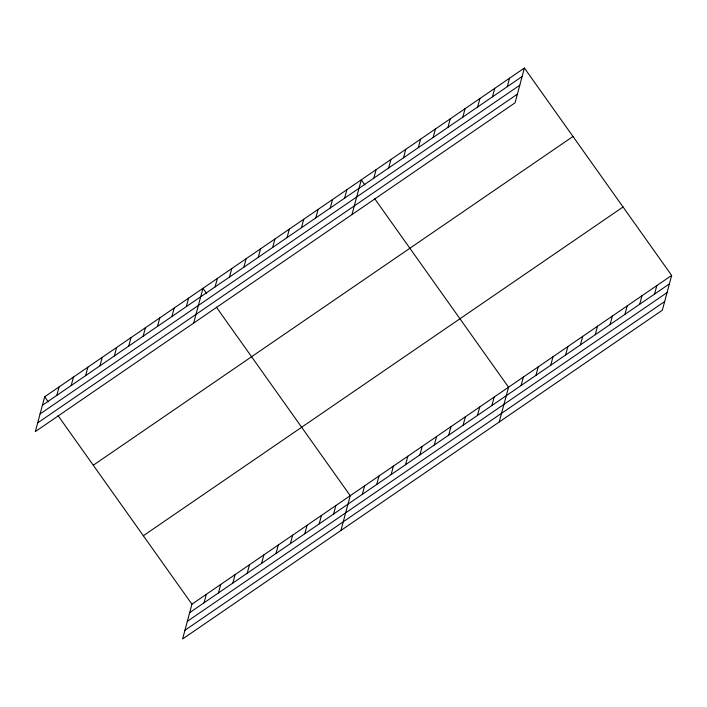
<?xml version="1.0" encoding="UTF-8"?>
<svg xmlns="http://www.w3.org/2000/svg" width="707" height="707" viewBox="0 0 707 707"><rect width="100%" height="100%" fill="white"/><g stroke="black" fill="none" stroke-linecap="round" stroke-linejoin="round"><path stroke-width="1.06" d="M524.391 68.031L44.674 396.786L35.35 431.57L515.067 102.815L524.391 68.031L671.65 275.43L662.326 310.214L182.609 638.969L191.933 604.185L671.65 275.43M56.79 395.399L59.061 386.923M71.186 385.536L73.457 377.061M85.574 375.673L87.845 367.198M99.97 365.811L102.241 357.335M114.357 355.948L116.628 347.473M128.754 346.085L131.025 337.61M143.141 336.223L145.412 327.748M157.528 326.36L159.8 317.885M171.925 316.497L174.196 308.022M186.312 306.635L188.583 298.16M193.656 323.081L202.98 288.297L206.621 293.432M215.096 286.909L217.367 278.434M229.492 277.047L231.763 268.572M243.88 267.184L246.151 258.709M258.276 257.321L260.547 248.846M272.663 247.459L274.935 238.984M287.06 237.596L289.331 229.121M301.447 227.734L303.718 219.258M204.049 602.797L206.32 594.322M315.843 217.871L318.115 209.396M218.445 592.934L220.717 584.459M330.231 208.008L332.502 199.533M232.833 583.072L235.104 574.597M344.627 198.146L346.898 189.67M247.229 573.209L249.5 564.734M351.962 214.592L361.286 179.808L364.927 184.942M261.617 563.346L263.888 554.871M373.844 178.12L376.115 169.645M276.013 553.484L278.284 545.009M388.673 167.966L390.944 159.482M290.4 543.621L292.671 535.146M403.494 157.802L405.765 149.327M304.797 533.758L307.068 525.283M418.323 147.639L420.594 139.164M319.184 523.896L321.455 515.421M433.152 137.476L435.424 129.001M333.571 514.033L335.843 505.558M447.982 127.313L450.253 118.838M340.915 530.48L350.239 495.695L216.342 307.112M462.811 117.159L465.082 108.675M362.355 494.308L364.626 485.833M477.64 106.996L479.912 98.52M376.751 484.445L379.023 475.97M391.139 474.583L393.41 466.107M492.461 96.832L494.732 88.357M405.535 464.72L407.806 456.245M507.29 86.669L509.561 78.194M419.923 454.857L422.194 446.382M434.319 444.995L436.59 436.519M448.706 435.132L450.978 426.657M463.103 425.269L465.374 416.794M477.49 415.407L479.761 406.932M491.886 405.544L494.158 397.069M499.222 421.991L508.545 387.206L374.648 198.632M521.103 385.518L523.374 377.043M535.933 375.364L538.204 366.88M550.753 365.201L553.024 356.726M565.582 355.038L567.854 346.563M580.412 344.875L582.683 336.399M595.241 334.711L597.512 326.236M610.07 324.557L612.342 316.073M624.9 314.394L627.171 305.919M639.72 304.231L641.991 295.756M654.549 294.068L656.821 285.593M42.402 405.261L522.12 76.506M40.069 413.94L519.795 85.194M37.674 422.883L517.391 94.137M93.271 465.224L572.988 136.478M143.335 535.738L623.053 206.992M189.662 612.66L669.379 283.905M187.337 621.338L667.054 292.592M184.934 630.282L664.66 301.536M44.674 396.786L48.315 401.912M58.036 415.601L191.933 604.185"/></g></svg>
